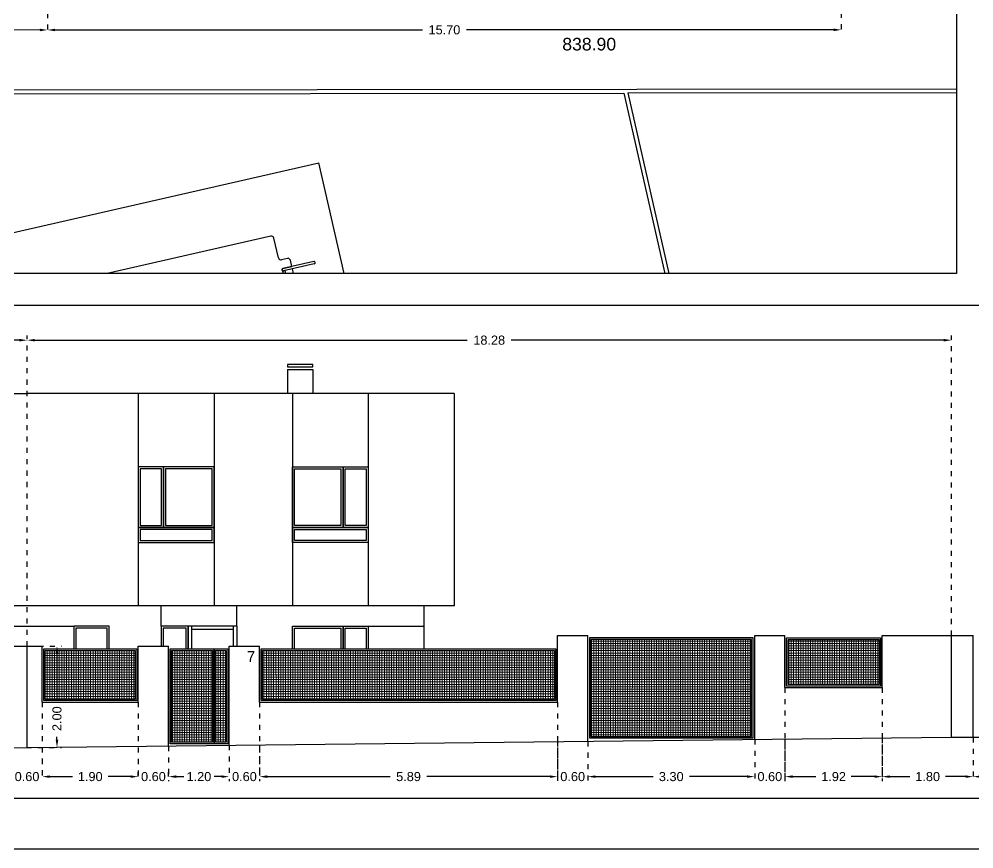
# Model space of a CAD drawing. Header units: millimetres. Extents: x 441061 to 442903, y 4515148 to 4515613.
# Drawn here: x 442498.82 to 442517.71, y 4515512.45 to 4515528.86 of the extents above; entities that cross this region are included whole.
import ezdxf
from ezdxf.enums import TextEntityAlignment as Align

# ---------------------------------------------------------------- set-up
doc = ezdxf.new("R2010")
doc.units = ezdxf.units.MM
doc.linetypes.add('CONTINUA', pattern=[0])
doc.linetypes.add('PUNTOS2', pattern=[0.125, 0, -0.125])
for name, color, linetype in [('01_alzado', 5, 'CONTINUA'), ('01_cotas', 254, 'Continuous'), ('01_ejes', 10, 'Continuous'), ('01_piscinas', 254, 'Continuous'), ('01_retranqueo', 250, 'Continuous'), ('01_seccion', 7, 'CONTINUA'), ('01_textos', 7, 'Continuous'), ('01_verjas', 254, 'Continuous')]:
    doc.layers.add(name, color=color, linetype=linetype)
doc.layers.add('01_cartela', color=6, linetype='Continuous', plot=False)
doc.layers.add('01_muebles_B', color=254, linetype='Continuous', lineweight=5)
doc.styles.add('Estilo1', font='swissel.ttf')
doc.styles.add('NIEVES2', font='sanss___.ttf')
doc.styles.add('ROMANS', font='romans')
doc.dimstyles.new('DECIMAL-50', dxfattribs={"dimtxt": 0.08, "dimasz": 0.15, "dimexe": 0.09, "dimexo": 0, "dimgap": 0.09, "dimtad": 0, "dimzin": 0, "dimdsep": 46, "dimtxsty": 'ROMANS', "dimcen": 0.09, "dimclrt": 6, "dimadec": 0, "dimazin": 0, "dimtfac": 1.38, "dimtix": 1, "dimtofl": 0, "dimtmove": 2, "dimatfit": 3, "dimldrblk": 'OBLIQUE', "dimfxl": 1, "dimtolj": 1, "dimtzin": 0, "dimarcsym": 0})
pattern_1 = [(90, (174.572723, 0), (-0.047625, 1e-17), []), (180, (174.572723, 0), (-1e-17, -0.047625), [])]

# ---------------------------------------------------------------- blocks, each defined once
blk = doc.blocks.new('*D189')
at = {"layer": '01_cotas', "color": 0, "linetype": 'PUNTOS2', "lineweight": -2, "transparency": 16777216}
for p, q in [((442486.381, 4515529.197), (442486.382, 4515528.547)), ((442499.385, 4515529.206), (442499.385, 4515528.556))]:
    blk.add_line(p, q, dxfattribs=at)
at = {"layer": '01_cotas', "color": 0, "lineweight": -2, "transparency": 16777216}
for p, q in [((442486.531, 4515528.637), (442492.449, 4515528.642)), ((442499.235, 4515528.646), (442493.318, 4515528.642))]:
    blk.add_line(p, q, dxfattribs=at)
at = {"layer": '01_cotas', "color": 0, "transparency": 16777216}
for points in [[(442486.531, 4515528.662), (442486.532, 4515528.612), (442486.381, 4515528.637)], [(442499.235, 4515528.671), (442499.235, 4515528.621), (442499.385, 4515528.646)]]:
    blk.add_solid(points, dxfattribs=at)
at = {"layer": '01_cotas', "color": 7, "transparency": 16777216, "insert": (442492.883, 4515528.642), "char_height": 0.18, "attachment_point": 5, "rotation": 0.0398, "style": 'Estilo1'}
blk.add_mtext('\\A1;13.00', dxfattribs=at)
blk = doc.blocks.new('*D190')
at = {"layer": '01_cotas', "color": 0, "linetype": 'PUNTOS2', "lineweight": -2, "transparency": 16777216}
for p, q in [((442499.385, 4515529.206), (442499.385, 4515528.556)), ((442515.087, 4515529.209), (442515.087, 4515528.559))]:
    blk.add_line(p, q, dxfattribs=at)
at = {"layer": '01_cotas', "color": 0, "lineweight": -2, "transparency": 16777216}
for p, q in [((442499.535, 4515528.646), (442506.802, 4515528.647)), ((442514.937, 4515528.649), (442507.67, 4515528.648))]:
    blk.add_line(p, q, dxfattribs=at)
at = {"layer": '01_cotas', "color": 0, "transparency": 16777216}
for points in [[(442499.535, 4515528.671), (442499.535, 4515528.621), (442499.385, 4515528.646)], [(442514.937, 4515528.674), (442514.937, 4515528.624), (442515.087, 4515528.649)]]:
    blk.add_solid(points, dxfattribs=at)
at = {"layer": '01_cotas', "color": 7, "transparency": 16777216, "insert": (442507.236, 4515528.648), "char_height": 0.18, "attachment_point": 5, "rotation": 0.0086, "style": 'Estilo1'}
blk.add_mtext('\\A1;15.70', dxfattribs=at)
blk = doc.blocks.new('*D421')
at = {"layer": '01_cotas', "color": 0, "linetype": 'PUNTOS2', "lineweight": -2, "transparency": 16777216}
for p, q in [((442483.403, 4515516.405), (442483.403, 4515522.6)), ((442498.98, 4515516.455), (442498.98, 4515522.6))]:
    blk.add_line(p, q, dxfattribs=at)
at = {"layer": '01_cotas', "color": 0, "lineweight": -2, "transparency": 16777216}
for p, q in [((442483.553, 4515522.51), (442490.757, 4515522.51)), ((442498.83, 4515522.51), (442491.626, 4515522.51))]:
    blk.add_line(p, q, dxfattribs=at)
at = {"layer": '01_cotas', "color": 0, "transparency": 16777216}
for points in [[(442483.553, 4515522.535), (442483.553, 4515522.485), (442483.403, 4515522.51)], [(442498.83, 4515522.535), (442498.83, 4515522.485), (442498.98, 4515522.51)]]:
    blk.add_solid(points, dxfattribs=at)
at = {"layer": '01_cotas', "color": 7, "transparency": 16777216, "insert": (442491.191, 4515522.51), "char_height": 0.18, "attachment_point": 5, "style": 'Estilo1'}
blk.add_mtext('\\A1;15.58', dxfattribs=at)
blk = doc.blocks.new('*D422')
at = {"layer": '01_cotas', "color": 0, "linetype": 'PUNTOS2', "lineweight": -2, "transparency": 16777216}
for p, q in [((442498.98, 4515516.455), (442498.98, 4515522.6)), ((442517.264, 4515516.67), (442517.264, 4515522.6))]:
    blk.add_line(p, q, dxfattribs=at)
at = {"layer": '01_cotas', "color": 0, "lineweight": -2, "transparency": 16777216}
for p, q in [((442499.13, 4515522.51), (442507.687, 4515522.51)), ((442517.114, 4515522.51), (442508.556, 4515522.51))]:
    blk.add_line(p, q, dxfattribs=at)
at = {"layer": '01_cotas', "color": 0, "transparency": 16777216}
for points in [[(442499.13, 4515522.535), (442499.13, 4515522.485), (442498.98, 4515522.51)], [(442517.114, 4515522.535), (442517.114, 4515522.485), (442517.264, 4515522.51)]]:
    blk.add_solid(points, dxfattribs=at)
at = {"layer": '01_cotas', "color": 7, "transparency": 16777216, "insert": (442508.122, 4515522.51), "char_height": 0.18, "attachment_point": 5, "style": 'Estilo1'}
blk.add_mtext('\\A1;18.28', dxfattribs=at)
blk = doc.blocks.new('*D429')
at = {"layer": '01_cotas', "color": 0, "linetype": 'PUNTOS2', "lineweight": -2, "transparency": 16777216}
for p, q in [((442499.28, 4515515.351), (442499.28, 4515513.787)), ((442498.68, 4515514.452), (442498.68, 4515513.787))]:
    blk.add_line(p, q, dxfattribs=at)
at = {"layer": '01_cotas', "color": 0, "lineweight": -2, "transparency": 16777216}
for p, q in [((442498.53, 4515513.877), (442498.38, 4515513.877)), ((442499.43, 4515513.877), (442499.58, 4515513.877))]:
    blk.add_line(p, q, dxfattribs=at)
at = {"layer": '01_cotas', "color": 0, "transparency": 16777216}
for points in [[(442498.53, 4515513.902), (442498.53, 4515513.852), (442498.68, 4515513.877)], [(442499.43, 4515513.902), (442499.43, 4515513.852), (442499.28, 4515513.877)]]:
    blk.add_solid(points, dxfattribs=at)
at = {"layer": '01_cotas', "color": 7, "transparency": 16777216, "insert": (442498.98, 4515513.877), "char_height": 0.18, "attachment_point": 5, "style": 'Estilo1'}
blk.add_mtext('\\A1;0.60', dxfattribs=at)
blk = doc.blocks.new('*D430')
at = {"layer": '01_cotas', "color": 0, "linetype": 'PUNTOS2', "lineweight": -2, "transparency": 16777216}
for p, q in [((442501.18, 4515515.351), (442501.18, 4515513.787)), ((442499.28, 4515514.458), (442499.28, 4515513.787))]:
    blk.add_line(p, q, dxfattribs=at)
at = {"layer": '01_cotas', "color": 0, "lineweight": -2, "transparency": 16777216}
for p, q in [((442499.43, 4515513.877), (442499.876, 4515513.877)), ((442501.03, 4515513.877), (442500.583, 4515513.877))]:
    blk.add_line(p, q, dxfattribs=at)
at = {"layer": '01_cotas', "color": 0, "transparency": 16777216}
for points in [[(442499.43, 4515513.902), (442499.43, 4515513.852), (442499.28, 4515513.877)], [(442501.03, 4515513.902), (442501.03, 4515513.852), (442501.18, 4515513.877)]]:
    blk.add_solid(points, dxfattribs=at)
at = {"layer": '01_cotas', "color": 7, "transparency": 16777216, "insert": (442500.23, 4515513.877), "char_height": 0.18, "attachment_point": 5, "style": 'Estilo1'}
blk.add_mtext('\\A1;1.90', dxfattribs=at)
blk = doc.blocks.new('*D431')
at = {"layer": '01_cotas', "color": 0, "linetype": 'PUNTOS2', "lineweight": -2, "transparency": 16777216}
for p, q in [((442501.78, 4515514.479), (442501.78, 4515513.787)), ((442502.98, 4515514.499), (442502.98, 4515513.787))]:
    blk.add_line(p, q, dxfattribs=at)
at = {"layer": '01_cotas', "color": 0, "lineweight": -2, "transparency": 16777216}
for p, q in [((442501.93, 4515513.877), (442502.026, 4515513.877)), ((442502.83, 4515513.877), (442502.733, 4515513.877))]:
    blk.add_line(p, q, dxfattribs=at)
at = {"layer": '01_cotas', "color": 0, "transparency": 16777216}
for points in [[(442501.93, 4515513.902), (442501.93, 4515513.852), (442501.78, 4515513.877)], [(442502.83, 4515513.902), (442502.83, 4515513.852), (442502.98, 4515513.877)]]:
    blk.add_solid(points, dxfattribs=at)
at = {"layer": '01_cotas', "color": 7, "transparency": 16777216, "insert": (442502.38, 4515513.877), "char_height": 0.18, "attachment_point": 5, "style": 'Estilo1'}
blk.add_mtext('\\A1;1.20', dxfattribs=at)
blk = doc.blocks.new('*D432')
at = {"layer": '01_cotas', "color": 0, "linetype": 'PUNTOS2', "lineweight": -2, "transparency": 16777216}
for p, q in [((442503.58, 4515515.351), (442503.58, 4515513.787)), ((442502.98, 4515514.499), (442502.98, 4515513.787))]:
    blk.add_line(p, q, dxfattribs=at)
at = {"layer": '01_cotas', "color": 0, "lineweight": -2, "transparency": 16777216}
for p, q in [((442502.83, 4515513.877), (442502.68, 4515513.877)), ((442503.73, 4515513.877), (442503.88, 4515513.877))]:
    blk.add_line(p, q, dxfattribs=at)
at = {"layer": '01_cotas', "color": 0, "transparency": 16777216}
for points in [[(442502.83, 4515513.902), (442502.83, 4515513.852), (442502.98, 4515513.877)], [(442503.73, 4515513.902), (442503.73, 4515513.852), (442503.58, 4515513.877)]]:
    blk.add_solid(points, dxfattribs=at)
at = {"layer": '01_cotas', "color": 7, "transparency": 16777216, "insert": (442503.28, 4515513.877), "char_height": 0.18, "attachment_point": 5, "style": 'Estilo1'}
blk.add_mtext('\\A1;0.60', dxfattribs=at)
blk = doc.blocks.new('*D433')
at = {"layer": '01_cotas', "color": 0, "linetype": 'PUNTOS2', "lineweight": -2, "transparency": 16777216}
for p, q in [((442509.473, 4515515.351), (442509.473, 4515513.787)), ((442503.58, 4515514.505), (442503.58, 4515513.787))]:
    blk.add_line(p, q, dxfattribs=at)
at = {"layer": '01_cotas', "color": 0, "lineweight": -2, "transparency": 16777216}
for p, q in [((442503.73, 4515513.877), (442506.166, 4515513.877)), ((442509.323, 4515513.877), (442506.886, 4515513.877))]:
    blk.add_line(p, q, dxfattribs=at)
at = {"layer": '01_cotas', "color": 0, "transparency": 16777216}
for points in [[(442503.73, 4515513.902), (442503.73, 4515513.852), (442503.58, 4515513.877)], [(442509.323, 4515513.902), (442509.323, 4515513.852), (442509.473, 4515513.877)]]:
    blk.add_solid(points, dxfattribs=at)
at = {"layer": '01_cotas', "color": 7, "transparency": 16777216, "insert": (442506.526, 4515513.877), "char_height": 0.18, "attachment_point": 5, "style": 'Estilo1'}
blk.add_mtext('\\A1;5.89', dxfattribs=at)
blk = doc.blocks.new('*D434')
at = {"layer": '01_cotas', "color": 0, "linetype": 'PUNTOS2', "lineweight": -2, "transparency": 16777216}
for p, q in [((442509.473, 4515514.57), (442509.473, 4515513.787)), ((442510.073, 4515514.576), (442510.073, 4515513.787))]:
    blk.add_line(p, q, dxfattribs=at)
at = {"layer": '01_cotas', "color": 0, "lineweight": -2, "transparency": 16777216}
for p, q in [((442509.323, 4515513.877), (442509.173, 4515513.877)), ((442510.223, 4515513.877), (442510.373, 4515513.877))]:
    blk.add_line(p, q, dxfattribs=at)
at = {"layer": '01_cotas', "color": 0, "transparency": 16777216}
for points in [[(442509.323, 4515513.902), (442509.323, 4515513.852), (442509.473, 4515513.877)], [(442510.223, 4515513.902), (442510.223, 4515513.852), (442510.073, 4515513.877)]]:
    blk.add_solid(points, dxfattribs=at)
at = {"layer": '01_cotas', "color": 7, "transparency": 16777216, "insert": (442509.773, 4515513.877), "char_height": 0.18, "attachment_point": 5, "style": 'Estilo1'}
blk.add_mtext('\\A1;0.60', dxfattribs=at)
blk = doc.blocks.new('*D435')
at = {"layer": '01_cotas', "color": 0, "linetype": 'PUNTOS2', "lineweight": -2, "transparency": 16777216}
for p, q in [((442510.073, 4515514.576), (442510.073, 4515513.787)), ((442513.373, 4515514.612), (442513.373, 4515513.787))]:
    blk.add_line(p, q, dxfattribs=at)
at = {"layer": '01_cotas', "color": 0, "lineweight": -2, "transparency": 16777216}
for p, q in [((442510.223, 4515513.877), (442511.362, 4515513.877)), ((442513.223, 4515513.877), (442512.083, 4515513.877))]:
    blk.add_line(p, q, dxfattribs=at)
at = {"layer": '01_cotas', "color": 0, "transparency": 16777216}
for points in [[(442510.223, 4515513.902), (442510.223, 4515513.852), (442510.073, 4515513.877)], [(442513.223, 4515513.902), (442513.223, 4515513.852), (442513.373, 4515513.877)]]:
    blk.add_solid(points, dxfattribs=at)
at = {"layer": '01_cotas', "color": 7, "transparency": 16777216, "insert": (442511.723, 4515513.877), "char_height": 0.18, "attachment_point": 5, "style": 'Estilo1'}
blk.add_mtext('\\A1;3.30', dxfattribs=at)
blk = doc.blocks.new('*D436')
at = {"layer": '01_cotas', "color": 0, "linetype": 'PUNTOS2', "lineweight": -2, "transparency": 16777216}
for p, q in [((442513.973, 4515515.637), (442513.973, 4515513.787)), ((442513.373, 4515514.612), (442513.373, 4515513.787))]:
    blk.add_line(p, q, dxfattribs=at)
at = {"layer": '01_cotas', "color": 0, "lineweight": -2, "transparency": 16777216}
for p, q in [((442513.223, 4515513.877), (442513.073, 4515513.877)), ((442514.123, 4515513.877), (442514.273, 4515513.877))]:
    blk.add_line(p, q, dxfattribs=at)
at = {"layer": '01_cotas', "color": 0, "transparency": 16777216}
for points in [[(442513.223, 4515513.902), (442513.223, 4515513.852), (442513.373, 4515513.877)], [(442514.123, 4515513.902), (442514.123, 4515513.852), (442513.973, 4515513.877)]]:
    blk.add_solid(points, dxfattribs=at)
at = {"layer": '01_cotas', "color": 7, "transparency": 16777216, "insert": (442513.673, 4515513.877), "char_height": 0.18, "attachment_point": 5, "style": 'Estilo1'}
blk.add_mtext('\\A1;0.60', dxfattribs=at)
blk = doc.blocks.new('*D437')
at = {"layer": '01_cotas', "color": 0, "linetype": 'PUNTOS2', "lineweight": -2, "transparency": 16777216}
for p, q in [((442515.895, 4515515.637), (442515.895, 4515513.787)), ((442513.973, 4515514.619), (442513.973, 4515513.787))]:
    blk.add_line(p, q, dxfattribs=at)
at = {"layer": '01_cotas', "color": 0, "lineweight": -2, "transparency": 16777216}
for p, q in [((442514.123, 4515513.877), (442514.582, 4515513.877)), ((442515.745, 4515513.877), (442515.285, 4515513.877))]:
    blk.add_line(p, q, dxfattribs=at)
at = {"layer": '01_cotas', "color": 0, "transparency": 16777216}
for points in [[(442514.123, 4515513.902), (442514.123, 4515513.852), (442513.973, 4515513.877)], [(442515.745, 4515513.902), (442515.745, 4515513.852), (442515.895, 4515513.877)]]:
    blk.add_solid(points, dxfattribs=at)
at = {"layer": '01_cotas', "color": 7, "transparency": 16777216, "insert": (442514.934, 4515513.877), "char_height": 0.18, "attachment_point": 5, "style": 'Estilo1'}
blk.add_mtext('\\A1;1.92', dxfattribs=at)
blk = doc.blocks.new('*D438')
at = {"layer": '01_cotas', "color": 0, "linetype": 'PUNTOS2', "lineweight": -2, "transparency": 16777216}
for p, q in [((442515.895, 4515514.64), (442515.895, 4515513.787)), ((442517.695, 4515514.655), (442517.695, 4515513.787))]:
    blk.add_line(p, q, dxfattribs=at)
at = {"layer": '01_cotas', "color": 0, "lineweight": -2, "transparency": 16777216}
for p, q in [((442516.045, 4515513.877), (442516.441, 4515513.877)), ((442517.545, 4515513.877), (442517.148, 4515513.877))]:
    blk.add_line(p, q, dxfattribs=at)
at = {"layer": '01_cotas', "color": 0, "transparency": 16777216}
for points in [[(442516.045, 4515513.902), (442516.045, 4515513.852), (442515.895, 4515513.877)], [(442517.545, 4515513.902), (442517.545, 4515513.852), (442517.695, 4515513.877)]]:
    blk.add_solid(points, dxfattribs=at)
at = {"layer": '01_cotas', "color": 7, "transparency": 16777216, "insert": (442516.795, 4515513.877), "char_height": 0.18, "attachment_point": 5, "style": 'Estilo1'}
blk.add_mtext('\\A1;1.80', dxfattribs=at)
blk = doc.blocks.new('*D439')
at = {"layer": '01_cotas', "color": 0, "linetype": 'PUNTOS2', "lineweight": -2, "transparency": 16777216}
for p, q in [((442517.695, 4515514.655), (442517.695, 4515513.787)), ((442519.845, 4515514.655), (442519.845, 4515513.787))]:
    blk.add_line(p, q, dxfattribs=at)
at = {"layer": '01_cotas', "color": 0, "lineweight": -2, "transparency": 16777216}
for p, q in [((442517.845, 4515513.877), (442518.409, 4515513.877)), ((442519.695, 4515513.877), (442519.13, 4515513.877))]:
    blk.add_line(p, q, dxfattribs=at)
at = {"layer": '01_cotas', "color": 0, "transparency": 16777216}
for points in [[(442517.845, 4515513.902), (442517.845, 4515513.852), (442517.695, 4515513.877)], [(442519.695, 4515513.902), (442519.695, 4515513.852), (442519.845, 4515513.877)]]:
    blk.add_solid(points, dxfattribs=at)
at = {"layer": '01_cotas', "color": 7, "transparency": 16777216, "insert": (442518.77, 4515513.877), "char_height": 0.18, "attachment_point": 5, "style": 'Estilo1'}
blk.add_mtext('\\A1;2.15', dxfattribs=at)
blk = doc.blocks.new('*D763')
at = {"layer": '01_cotas', "color": 0, "lineweight": -2, "transparency": 16777216}
for p, q in [((442501.03, 4515513.877), (442500.88, 4515513.877)), ((442501.93, 4515513.877), (442502.08, 4515513.877))]:
    blk.add_line(p, q, dxfattribs=at)
at = {"layer": '01_cotas', "color": 0, "linetype": 'PUNTOS2', "lineweight": -2, "transparency": 16777216}
for p, q in [((442501.18, 4515513.877), (442501.18, 4515513.967)), ((442501.78, 4515513.877), (442501.78, 4515513.967))]:
    blk.add_line(p, q, dxfattribs=at)
at = {"layer": '01_cotas', "color": 0, "transparency": 16777216}
for points in [[(442501.03, 4515513.902), (442501.03, 4515513.852), (442501.18, 4515513.877)], [(442501.93, 4515513.902), (442501.93, 4515513.852), (442501.78, 4515513.877)]]:
    blk.add_solid(points, dxfattribs=at)
at = {"layer": '01_cotas', "color": 7, "transparency": 16777216, "insert": (442501.48, 4515513.877), "char_height": 0.18, "attachment_point": 5, "style": 'Estilo1'}
blk.add_mtext('\\A1;0.60', dxfattribs=at)
blk = doc.blocks.new('*D764')
at = {"layer": '01_cotas', "color": 0, "linetype": 'PUNTOS2', "lineweight": -2, "transparency": 16777216}
for p, q in [((442498.98, 4515516.455), (442499.662, 4515516.455)), ((442498.966, 4515514.455), (442499.662, 4515514.455))]:
    blk.add_line(p, q, dxfattribs=at)
at = {"layer": '01_cotas', "color": 0, "lineweight": -2, "transparency": 16777216}
for p, q in [((442499.572, 4515516.305), (442499.572, 4515515.383)), ((442499.572, 4515514.605), (442499.572, 4515514.663))]:
    blk.add_line(p, q, dxfattribs=at)
at = {"layer": '01_cotas', "color": 0, "transparency": 16777216}
for points in [[(442499.547, 4515516.305), (442499.597, 4515516.305), (442499.572, 4515516.455)], [(442499.547, 4515514.605), (442499.597, 4515514.605), (442499.572, 4515514.455)]]:
    blk.add_solid(points, dxfattribs=at)
at = {"layer": '01_cotas', "color": 7, "transparency": 16777216, "insert": (442499.572, 4515515.023), "char_height": 0.18, "attachment_point": 5, "rotation": 90, "style": 'Estilo1'}
blk.add_mtext('\\A1;2.00', dxfattribs=at)

msp = doc.modelspace()

# ---------------------------------------------------------------- hatches: boundary and pattern name
at = {"layer": '01_muebles_B'}
h = msp.add_hatch(dxfattribs=at)
h.set_pattern_fill('ANSI37', color=256, scale=0.015, angle=45)
h.set_pattern_definition(pattern_1)
h.paths.add_polyline_path([(442510.133, 4515514.673), (442513.313, 4515514.673), (442513.313, 4515516.59), (442510.133, 4515516.59)])
h = msp.add_hatch(dxfattribs=at)
h.set_pattern_fill('ANSI37', color=256, scale=0.015, angle=45)
h.set_pattern_definition(pattern_1)
h.paths.add_polyline_path([(442514.033, 4515516.59), (442515.835, 4515516.59), (442515.835, 4515515.697), (442514.033, 4515515.697)])
h = msp.add_hatch(dxfattribs=at)
h.set_pattern_fill('ANSI37', color=256, scale=0.015, angle=45)
h.set_pattern_definition(pattern_1)
h.paths.add_polyline_path([(442499.34, 4515516.375), (442501.12, 4515516.375), (442501.12, 4515515.411), (442499.34, 4515515.411)])
h = msp.add_hatch(dxfattribs=at)
h.set_pattern_fill('ANSI37', color=256, scale=0.015, angle=45)
h.set_pattern_definition(pattern_1)
h.paths.add_polyline_path([(442501.84, 4515516.375), (442502.65, 4515516.375), (442502.65, 4515514.556), (442501.84, 4515514.556)])
h = msp.add_hatch(dxfattribs=at)
h.set_pattern_fill('ANSI37', color=256, scale=0.015, angle=45)
h.set_pattern_definition(pattern_1)
h.paths.add_polyline_path([(442502.92, 4515514.556), (442502.71, 4515514.556), (442502.71, 4515516.375), (442502.92, 4515516.375)])
h = msp.add_hatch(dxfattribs=at)
h.set_pattern_fill('ANSI37', color=256, scale=0.015, angle=45)
h.set_pattern_definition(pattern_1)
h.paths.add_polyline_path([(442503.64, 4515516.375), (442509.413, 4515516.375), (442509.413, 4515515.411), (442503.64, 4515515.411)])

# ---------------------------------------------------------------- linework, layer by layer
at = {"layer": '01_alzado'}
for p, q in [((442504.13, 4515521.931, 0), (442504.63, 4515521.931, 0)), ((442504.13, 4515521.931, 0), (442504.13, 4515521.455, 0)), ((442504.63, 4515521.931, 0), (442504.63, 4515521.455, 0)), ((442490.53, 4515521.455, 0), (442498.98, 4515521.455, 0)), ((442507.43, 4515521.455, 0), (442498.98, 4515521.455, 0)), ((442501.18, 4515521.455, 0), (442501.18, 4515517.255, 0)), ((442502.68, 4515521.455, 0), (442502.68, 4515517.255, 0)), ((442504.23, 4515521.455, 0), (442504.23, 4515517.255, 0)), ((442505.73, 4515521.455, 0), (442505.73, 4515517.255, 0)), ((442507.43, 4515521.455, 0), (442507.43, 4515517.255, 0)), ((442507.43, 4515517.255, 0), (442490.53, 4515517.255, 0)), ((442501.63, 4515516.855, 0), (442501.63, 4515517.255, 0)), ((442503.13, 4515516.855, 0), (442503.13, 4515517.255, 0)), ((442506.83, 4515517.255, 0), (442506.83, 4515516.405, 0)), ((442498.055, 4515516.855, 0), (442499.905, 4515516.855, 0)), ((442501.63, 4515516.855, 0), (442501.63, 4515516.455, 0)), ((442503.13, 4515516.855, 0), (442501.63, 4515516.855, 0)), ((442502.165, 4515516.855, 0), (442502.165, 4515516.405, 0)), ((442503.06, 4515516.855, 0), (442502.235, 4515516.855, 0)), ((442502.235, 4515516.855, 0), (442502.235, 4515516.405, 0)), ((442503.06, 4515516.855, 0), (442503.06, 4515516.455, 0)), ((442503.13, 4515516.855, 0), (442503.13, 4515516.455, 0)), ((442505.73, 4515516.855, 0), (442506.83, 4515516.855, 0)), ((442503.06, 4515516.785, 0), (442502.235, 4515516.785, 0))]:
    msp.add_line(p, q, dxfattribs=at)
at = {"layer": '01_alzado', "elevation": 0}
for points in [[(442480.596, 4515554.517), (442517.363, 4515554.517), (442517.363, 4515523.829), (442480.596, 4515523.829)], [(442480.596, 4515523.204), (442523.549, 4515523.204), (442523.549, 4515513.447), (442480.596, 4515513.447)], [(442504.63, 4515522.029), (442504.13, 4515522.029), (442504.13, 4515521.98), (442504.63, 4515521.98)]]:
    msp.add_lwpolyline(points, close=True, dxfattribs=at)
at = {"layer": '01_alzado', "color": 5, "elevation": 0}
for points in [[(442501.68, 4515520.005), (442501.18, 4515520.005), (442501.18, 4515518.805), (442501.68, 4515518.805)], [(442502.68, 4515520.005), (442501.68, 4515520.005), (442501.68, 4515518.805), (442502.68, 4515518.805)], [(442504.23, 4515520.005), (442505.23, 4515520.005), (442505.23, 4515518.805), (442504.23, 4515518.805)], [(442505.23, 4515520.005), (442505.73, 4515520.005), (442505.73, 4515518.805), (442505.23, 4515518.805)], [(442502.68, 4515518.805), (442501.18, 4515518.805), (442501.18, 4515518.505), (442502.68, 4515518.505)], [(442504.23, 4515518.805), (442505.73, 4515518.805), (442505.73, 4515518.505), (442504.23, 4515518.505)]]:
    msp.add_lwpolyline(points, close=True, dxfattribs=at)
at = {"layer": '01_alzado', "color": 254, "elevation": 0}
for points in [[(442501.64, 4515519.965), (442501.22, 4515519.965), (442501.22, 4515518.845), (442501.64, 4515518.845)], [(442502.64, 4515519.965), (442501.72, 4515519.965), (442501.72, 4515518.845), (442502.64, 4515518.845)], [(442504.27, 4515519.965), (442505.19, 4515519.965), (442505.19, 4515518.845), (442504.27, 4515518.845)], [(442505.27, 4515519.965), (442505.69, 4515519.965), (442505.69, 4515518.845), (442505.27, 4515518.845)], [(442502.64, 4515518.765), (442501.22, 4515518.765), (442501.22, 4515518.545), (442502.64, 4515518.545)], [(442504.27, 4515518.765), (442505.69, 4515518.765), (442505.69, 4515518.545), (442504.27, 4515518.545)]]:
    msp.add_lwpolyline(points, close=True, dxfattribs=at)
at = {"layer": '01_alzado', "color": 5, "elevation": 0}
for points in [[(442500.605, 4515516.405), (442500.605, 4515516.855), (442499.905, 4515516.855), (442499.905, 4515516.405)], [(442504.23, 4515516.405), (442504.23, 4515516.855), (442505.23, 4515516.855), (442505.23, 4515516.405)], [(442505.23, 4515516.405), (442505.23, 4515516.855), (442505.73, 4515516.855), (442505.73, 4515516.405)]]:
    msp.add_lwpolyline(points, dxfattribs=at)
at = {"layer": '01_alzado', "color": 254, "elevation": 0}
for points in [[(442500.565, 4515516.405), (442500.565, 4515516.815), (442499.945, 4515516.815), (442499.945, 4515516.405)], [(442502.125, 4515516.405), (442502.125, 4515516.815), (442501.67, 4515516.815), (442501.67, 4515516.455)], [(442504.27, 4515516.405), (442504.27, 4515516.815), (442505.19, 4515516.815), (442505.19, 4515516.405)], [(442505.27, 4515516.405), (442505.27, 4515516.815), (442505.69, 4515516.815), (442505.69, 4515516.405)]]:
    msp.add_lwpolyline(points, dxfattribs=at)
at = {"layer": '01_alzado', "elevation": 0}
msp.add_lwpolyline([(442502.165, 4515516.405), (442502.165, 4515516.855), (442501.63, 4515516.855), (442501.63, 4515516.455)], dxfattribs=at)
at = {"layer": '01_cartela', "color": 3, "elevation": 0}
msp.add_lwpolyline([(442479.596, 4515555.517), (442479.596, 4515512.447), (442540.872, 4515512.447), (442540.872, 4515555.517)], close=True, dxfattribs=at)
at = {"layer": '01_ejes', "color": 10, "ltscale": 0.25}
for p, q in [((442517.264, 4515514.655, -837.551), (442517.264, 4515516.67, -837.551)), ((442498.98, 4515514.455, -837.551), (442498.98, 4515516.455, -837.551))]:
    msp.add_line(p, q, dxfattribs=at)
at = {"layer": '01_piscinas'}
for p, q in [((442486.83, 4515527.448, 0), (442517.363, 4515527.482, 0)), ((442495.365, 4515527.382, 0), (442510.784, 4515527.399, 0)), ((442510.784, 4515527.399, 0), (442511.599, 4515523.829, 0)), ((442510.861, 4515527.4, 0), (442517.363, 4515527.407, 0)), ((442510.861, 4515527.4, 0), (442511.676, 4515523.829, 0)), ((442496.126, 4515524.047, 0), (442504.755, 4515526.017, 0)), ((442505.254, 4515523.829, 0), (442504.755, 4515526.017, 0)), ((442503.803, 4515524.569, 0), (442500.565, 4515523.829, 0)), ((442503.953, 4515524.14, 0), (442503.863, 4515524.531, 0)), ((442504.129, 4515524.129, 0), (442504.013, 4515524.102, 0)), ((442504.651, 4515524.068, 0), (442504.041, 4515523.929, 0)), ((442504.662, 4515524.02, 0), (442504.053, 4515523.881, 0)), ((442504.217, 4515523.969, 0), (442504.189, 4515524.091, 0)), ((442504.052, 4515523.829, 0), (442504.04, 4515523.881, 0)), ((442504.041, 4515523.929, 0), (442504.217, 4515523.969, 0)), ((442504.041, 4515523.878, 0), (442504.082, 4515523.887, 0)), ((442504.052, 4515523.829, 0), (442504.041, 4515523.878, 0)), ((442504.228, 4515523.921, 0), (442504.082, 4515523.887, 0)), ((442504.082, 4515523.887, 0), (442504.095, 4515523.829, 0)), ((442504.082, 4515523.887, 0), (442504.095, 4515523.829, 0)), ((442504.249, 4515523.829, 0), (442504.228, 4515523.921, 0))]:
    msp.add_line(p, q, dxfattribs=at)
for centre, radius, start, end in [((442503.815, 4515524.52, 0), 0.05, 12.8601, 102.8601), ((442504.001, 4515524.151, 0), 0.05, 192.8601, 282.8476), ((442504.14, 4515524.08, 0), 0.05, 12.8476, 102.8476), ((442504.656, 4515524.044, 0), 0.025, 282.8476, 102.8476), ((442504.047, 4515523.905, 0), 0.025, 102.8476, 253.3394), ((442504.047, 4515523.905, 0), 0.025, 102.8476, 282.8476)]:
    msp.add_arc(centre, radius, start, end, dxfattribs=at)
at = {"layer": '01_retranqueo', "color": 170}
msp.add_line((442517.264, 4515514.655, -837.551), (442520.445, 4515514.655, -837.551), dxfattribs=at)
for points, elevation in [([(442498.98, 4515514.455), (442517.261, 4515514.655)], -837.551), ([(442482.503, 4515514.296), (442498.98, 4515514.455)], 0)]:
    msp.add_lwpolyline(points, dxfattribs=dict(at, elevation=elevation))
at = {"layer": '01_seccion'}
for p, q in [((442509.473, 4515515.351, 0), (442509.473, 4515516.67, 0)), ((442509.473, 4515516.67, 0), (442510.073, 4515516.67, 0)), ((442510.073, 4515514.576), (442510.073, 4515516.67, 0)), ((442513.373, 4515514.612), (442513.373, 4515516.67, 0)), ((442513.373, 4515516.67, 0), (442513.973, 4515516.67, 0)), ((442513.973, 4515515.637), (442513.973, 4515516.67, 0)), ((442515.895, 4515515.637, -837.551), (442515.895, 4515516.67, -837.551)), ((442515.895, 4515516.67, -837.551), (442517.695, 4515516.67, -837.551)), ((442517.695, 4515514.655, -837.551), (442517.695, 4515516.67, -837.551)), ((442498.68, 4515516.455, 0), (442499.28, 4515516.455, 0)), ((442499.28, 4515515.351, -837.551), (442499.28, 4515516.455, -837.551)), ((442501.18, 4515515.351, -837.551), (442501.18, 4515516.455, -837.551)), ((442501.18, 4515516.455, -837.551), (442501.78, 4515516.455, -837.551)), ((442501.78, 4515514.486, -837.551), (442501.78, 4515516.455, -837.551)), ((442502.98, 4515514.499, -837.551), (442502.98, 4515516.455, -837.551)), ((442502.98, 4515516.455, -837.551), (442503.58, 4515516.455, -837.551)), ((442503.58, 4515515.351, -837.551), (442503.58, 4515516.455, -837.551)), ((442513.973, 4515515.637), (442515.895, 4515515.637)), ((442499.28, 4515515.351), (442501.18, 4515515.351)), ((442503.58, 4515515.351), (442509.473, 4515515.351))]:
    msp.add_line(p, q, dxfattribs=at)
at = {"layer": '01_verjas'}
for points, elevation in [([(442510.103, 4515514.643), (442513.343, 4515514.643), (442513.343, 4515516.62), (442510.103, 4515516.62)], 1676.821), ([(442514.003, 4515516.62), (442515.865, 4515516.62), (442515.865, 4515515.667), (442514.003, 4515515.667)], 0), ([(442510.133, 4515514.673), (442513.313, 4515514.673), (442513.313, 4515516.59), (442510.133, 4515516.59)], 1676.821), ([(442514.033, 4515516.59), (442515.835, 4515516.59), (442515.835, 4515515.697), (442514.033, 4515515.697)], 0), ([(442499.31, 4515516.405), (442501.15, 4515516.405), (442501.15, 4515515.381), (442499.31, 4515515.381)], 0), ([(442499.34, 4515516.375), (442501.12, 4515516.375), (442501.12, 4515515.411), (442499.34, 4515515.411)], 0), ([(442501.81, 4515516.405), (442502.68, 4515516.405), (442502.68, 4515514.526), (442501.81, 4515514.526)], 1.72), ([(442501.84, 4515516.375), (442502.65, 4515516.375), (442502.65, 4515514.556), (442501.84, 4515514.556)], 1.72), ([(442502.95, 4515514.526), (442502.68, 4515514.526), (442502.68, 4515516.405), (442502.95, 4515516.405)], 1.72), ([(442502.92, 4515514.556), (442502.71, 4515514.556), (442502.71, 4515516.375), (442502.92, 4515516.375)], 1.72), ([(442503.61, 4515516.405), (442509.443, 4515516.405), (442509.443, 4515515.381), (442503.61, 4515515.381)], -837.551), ([(442503.64, 4515516.375), (442509.413, 4515516.375), (442509.413, 4515515.411), (442503.64, 4515515.411)], -837.551)]:
    msp.add_lwpolyline(points, close=True, dxfattribs=dict(at, elevation=elevation))

# ---------------------------------------------------------------- texts
at = {"layer": '01_textos', "color": 5, "ltscale": 0.01, "style": 'NIEVES2'}
msp.add_text('838.90', height=0.2494, dxfattribs=at).set_placement((442510.1, 4515528.241, 0), align=Align.CENTER)
at = {"layer": '01_textos', "color": 7, "style": 'Estilo1'}
msp.add_text('7', height=0.212, dxfattribs=at).set_placement((442503.41, 4515516.147, -837.551), align=Align.CENTER)

# ---------------------------------------------------------------- dimensions: what is measured, and where the dimension line sits
at = {"layer": '01_cotas', "color": 251}
for p1, p2, picture, middle in [((442486.381, 4515529.197), (442499.385, 4515529.206), '*D189', (442492.883, 4515528.642)), ((442499.385, 4515529.206), (442515.087, 4515529.209, 0), '*D190', (442507.236, 4515528.648))]:
    dim = msp.add_aligned_dim(p1=p1, p2=p2, distance=-0.56, dimstyle='DECIMAL-50', override={"dimtxt": 0.18, "dimtxsty": 'Estilo1', "dimsah": 1, "dimclrt": 7, "dimfxl": 0.09, "dimarcsym": 2}, dxfattribs=at)
    dim.commit()
    dim.dimension.update_dxf_attribs({"geometry": picture, "text_midpoint": middle})
for base, p1, p2, picture, middle in [((442498.98, 4515522.51), (442483.403, 4515516.405, 0), (442498.98, 4515516.455, 0), '*D421', (442491.191, 4515522.51)), ((442517.264, 4515522.51), (442498.98, 4515516.455), (442517.264, 4515516.67, -837.551), '*D422', (442508.122, 4515522.51)), ((442513.973, 4515513.877), (442513.373, 4515514.612), (442513.973, 4515515.637), '*D436', (442513.673, 4515513.877)), ((442515.895, 4515513.877), (442513.973, 4515514.619), (442515.895, 4515515.637, -837.551), '*D437', (442514.934, 4515513.877)), ((442499.28, 4515513.877), (442498.68, 4515514.452), (442499.28, 4515515.351, -837.551), '*D429', (442498.98, 4515513.877)), ((442501.18, 4515513.877), (442499.28, 4515514.458), (442501.18, 4515515.351, -837.551), '*D430', (442500.23, 4515513.877)), ((442503.58, 4515513.877), (442502.98, 4515514.499), (442503.58, 4515515.351, -837.551), '*D432', (442503.28, 4515513.877)), ((442509.473, 4515513.877), (442503.58, 4515514.505), (442509.473, 4515515.351, 0), '*D433', (442506.526, 4515513.877)), ((442510.073, 4515513.877), (442509.473, 4515514.57), (442510.073, 4515514.576), '*D434', (442509.773, 4515513.877)), ((442513.373, 4515513.877), (442510.073, 4515514.576), (442513.373, 4515514.612), '*D435', (442511.723, 4515513.877)), ((442517.695, 4515513.877), (442515.895, 4515514.64), (442517.695, 4515514.655, -837.551), '*D438', (442516.795, 4515513.877)), ((442519.845, 4515513.877), (442517.695, 4515514.655), (442519.845, 4515514.655, -837.551), '*D439', (442518.77, 4515513.877)), ((442502.98, 4515513.877), (442501.78, 4515514.479), (442502.98, 4515514.499, -837.551), '*D431', (442502.38, 4515513.877)), ((442501.78, 4515513.877), (442501.18, 4515513.877), (442501.78, 4515513.877), '*D763', (442501.48, 4515513.877))]:
    dim = msp.add_linear_dim(base=base, p1=p1, p2=p2, dimstyle='DECIMAL-50', override={"dimtxt": 0.18, "dimtxsty": 'Estilo1', "dimsah": 1, "dimclrt": 7, "dimfxl": 0.09, "dimarcsym": 2}, dxfattribs=at)
    dim.commit()
    dim.dimension.update_dxf_attribs({"geometry": picture, "text_midpoint": middle})
dim = msp.add_linear_dim(base=(442499.572, 4515514.455, 0), p1=(442498.98, 4515516.455, -837.551), p2=(442498.966, 4515514.455, 0), angle=90, dimstyle='DECIMAL-50', override={"dimtxt": 0.18, "dimtxsty": 'Estilo1', "dimsah": 1, "dimclrt": 7, "dimfxl": 0.09, "dimarcsym": 2}, dxfattribs=at)
dim.commit()
dim.dimension.update_dxf_attribs({"geometry": '*D764', "text_midpoint": (442499.572, 4515515.023, 0), "dimtype": 160})

doc.saveas('drawing.dxf')
